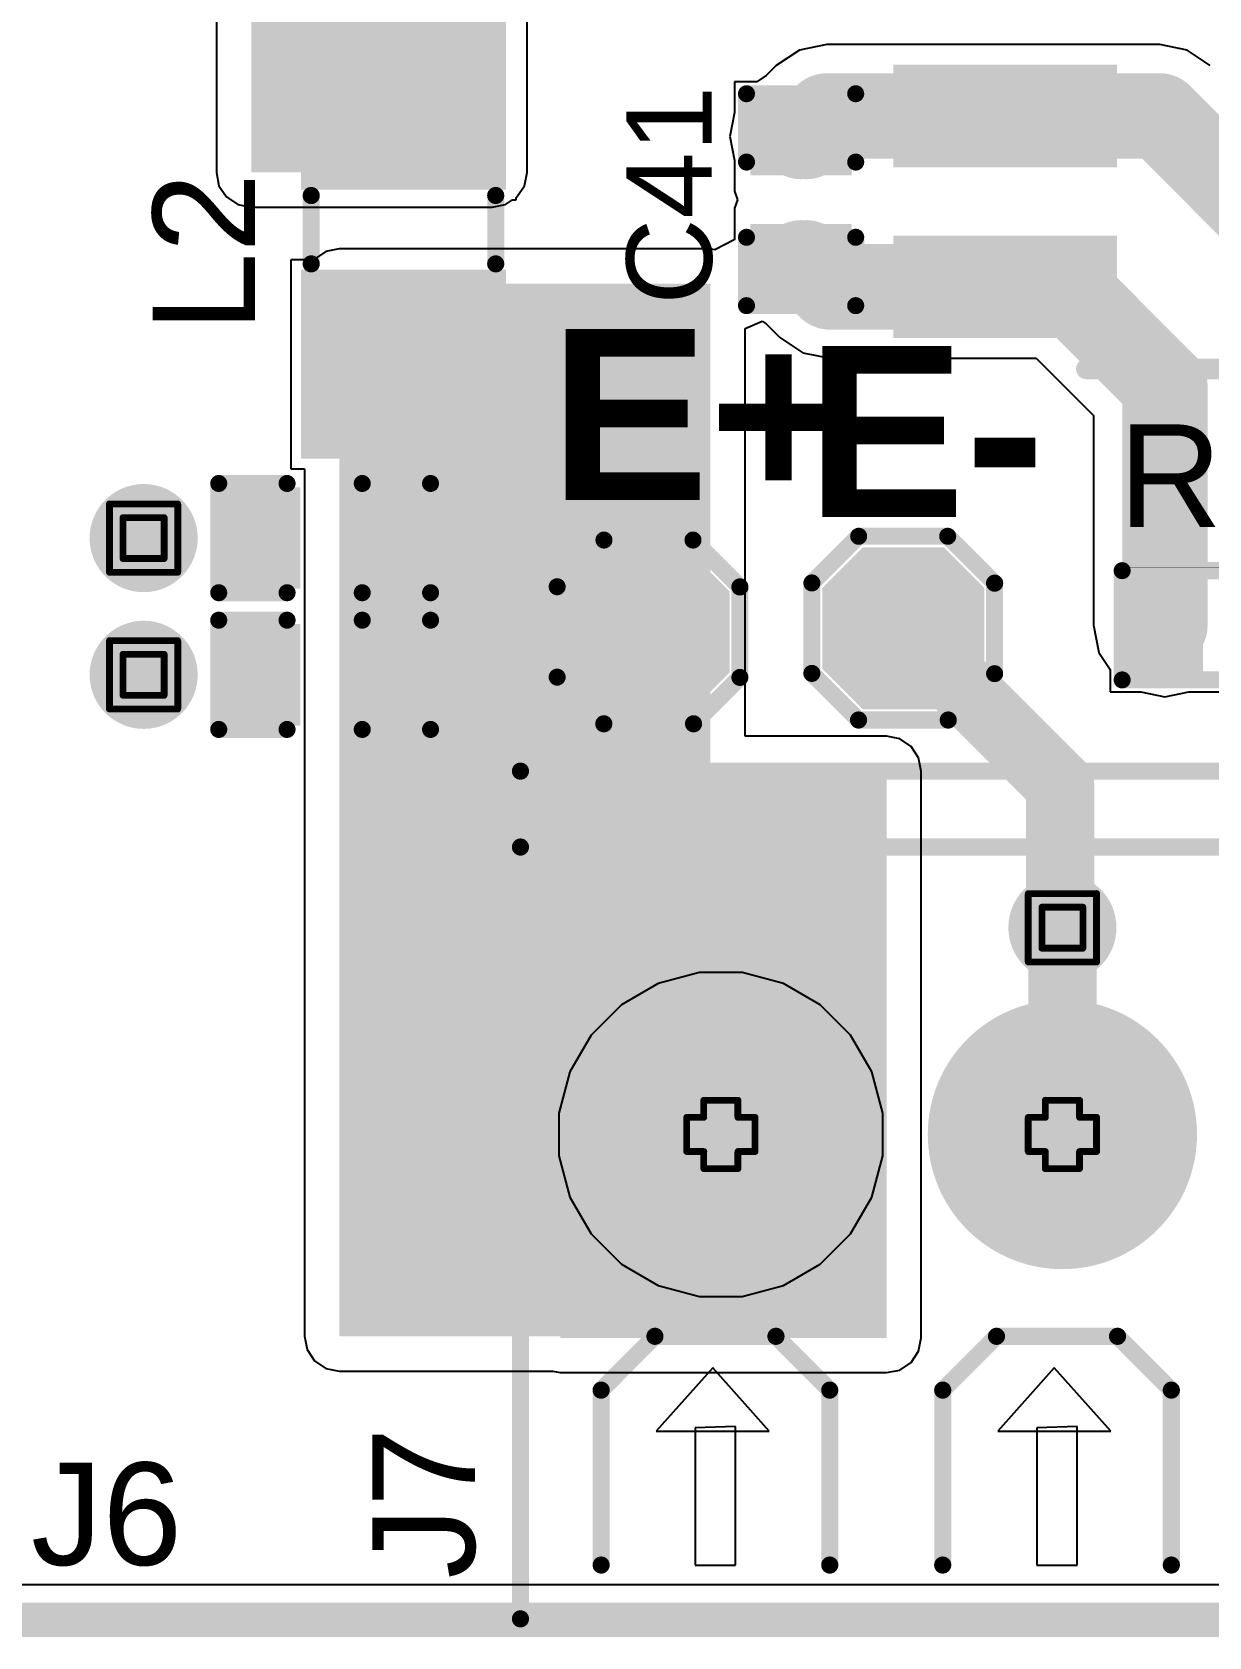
# Model space of a CAD drawing. Header units: inches. Extents: x -6 to 198, y 0 to 119.
# Drawn here: x 21.24 to 29.99, y -0.13 to 11.8 of the extents above; entities that cross this region are included whole.
import ezdxf

# ---------------------------------------------------------------- set-up
doc = ezdxf.new("R2010")
doc.units = ezdxf.units.IN
for name, color, linetype in [('Board Outline', 216, 'Continuous'), ('Bottom Layer', 5, 'Continuous'), ('Bottom Solder', 6, 'Continuous'), ('Drill Drawing', 1, 'Continuous'), ('Multi-Layer', 9, 'Continuous'), ('Pad Holes', 156, 'Continuous'), ('Top Layer', 1, 'Continuous'), ('Top Overlay', 2, 'Continuous'), ('Top Paste', 8, 'Continuous'), ('Top Solder', 216, 'Continuous'), ('Via Holes', 16, 'Continuous')]:
    doc.layers.add(name, color=color, linetype=linetype)
doc.styles.add('Arial', font='', dxfattribs={"height": 0.2})
doc.styles.add('Arial_Bold', font='', dxfattribs={"height": 0.2})
doc.styles.get('Arial').set_extended_font_data('Arial')
doc.styles.get('Arial_Bold').set_extended_font_data('Arial', bold=True)

# ---------------------------------------------------------------- blocks, each defined once
blk = doc.blocks.new('T____________0_5___6')
at = {"layer": 'Top Layer'}
blk.add_hatch(color=1, dxfattribs=at).paths.add_polyline_path([(0.25, 0.5), (-0.25, 0.5), (-0.5, 0.25), (-0.5, -0.25), (-0.25, -0.5), (0.25, -0.5), (0.5, -0.25), (0.5, 0.25)])
at = {"layer": 'Top Paste'}
blk.add_hatch(color=8, dxfattribs=at).paths.add_polyline_path([(0.25, 0.5), (-0.25, 0.5), (-0.5, 0.25), (-0.5, -0.25), (-0.25, -0.5), (0.25, -0.5), (0.5, -0.25), (0.5, 0.25)])
at = {"layer": 'Top Solder'}
blk.add_hatch(color=216, dxfattribs=at).paths.add_polyline_path([(0.301, 0.602), (-0.301, 0.602), (-0.602, 0.301), (-0.602, -0.301), (-0.301, -0.602), (0.301, -0.602), (0.602, -0.301), (0.602, 0.301)])
at = {"layer": 'Top Overlay', "const_width": 0.127}
for points in [[(-0.336, 0.68), (-0.682, 0.333)], [(-0.336, 0.68), (0.336, 0.68)], [(0.336, 0.68), (0.684, 0.332)], [(-0.682, 0.333), (-0.682, -0.334)], [(0.684, 0.332), (0.684, -0.33)], [(-0.682, -0.334), (-0.337, -0.679)], [(0.684, -0.33), (0.335, -0.679)], [(-0.337, -0.679), (0.335, -0.679)]]:
    blk.add_lwpolyline(points, dxfattribs=at)
at = {"layer": 'Top Overlay', "const_width": 0.0635}
for points in [[(-0.367, 0.68, 1), (-0.304, 0.68, 1)], [(-0.367, 0.68, 1), (-0.304, 0.68, 1)], [(0.305, 0.68, 1), (0.368, 0.68, 1)], [(0.305, 0.68, 1), (0.368, 0.68, 1)], [(-0.714, 0.333, 1), (-0.65, 0.333, 1)], [(-0.714, 0.333, 1), (-0.65, 0.333, 1)], [(0.652, 0.332, 1), (0.715, 0.332, 1)], [(0.652, 0.332, 1), (0.715, 0.332, 1)], [(-0.714, -0.334, 1), (-0.65, -0.334, 1)], [(-0.714, -0.334, 1), (-0.65, -0.334, 1)], [(0.652, -0.33, 1), (0.715, -0.33, 1)], [(0.652, -0.33, 1), (0.715, -0.33, 1)], [(-0.369, -0.679, 1), (-0.306, -0.679, 1)], [(-0.369, -0.679, 1), (-0.306, -0.679, 1)], [(0.303, -0.679, 1), (0.367, -0.679, 1)], [(0.303, -0.679, 1), (0.367, -0.679, 1)]]:
    blk.add_lwpolyline(points, format="xyb", close=True, dxfattribs=at)
blk = doc.blocks.new('T____________0_5___7')
at = {"layer": 'Top Layer'}
blk.add_hatch(color=1, dxfattribs=at).paths.add_polyline_path([(0.25, 0.5), (-0.25, 0.5), (-0.5, 0.25), (-0.5, -0.25), (-0.25, -0.5), (0.25, -0.5), (0.5, -0.25), (0.5, 0.25)])
at = {"layer": 'Top Paste'}
blk.add_hatch(color=8, dxfattribs=at).paths.add_polyline_path([(0.25, 0.5), (-0.25, 0.5), (-0.5, 0.25), (-0.5, -0.25), (-0.25, -0.5), (0.25, -0.5), (0.5, -0.25), (0.5, 0.25)])
at = {"layer": 'Top Solder'}
blk.add_hatch(color=216, dxfattribs=at).paths.add_polyline_path([(0.301, 0.602), (-0.301, 0.602), (-0.602, 0.301), (-0.602, -0.301), (-0.301, -0.602), (0.301, -0.602), (0.602, -0.301), (0.602, 0.301)])
at = {"layer": 'Top Overlay', "const_width": 0.127}
for points in [[(-0.336, 0.68), (-0.682, 0.333)], [(-0.336, 0.68), (0.336, 0.68)], [(0.336, 0.68), (0.684, 0.332)], [(-0.682, 0.333), (-0.682, -0.334)], [(0.684, 0.332), (0.684, -0.33)], [(-0.682, -0.334), (-0.337, -0.679)], [(0.684, -0.33), (0.335, -0.679)], [(-0.337, -0.679), (0.335, -0.679)]]:
    blk.add_lwpolyline(points, dxfattribs=at)
at = {"layer": 'Top Overlay', "const_width": 0.0635}
for points in [[(-0.367, 0.68, 1), (-0.304, 0.68, 1)], [(-0.367, 0.68, 1), (-0.304, 0.68, 1)], [(0.305, 0.68, 1), (0.368, 0.68, 1)], [(0.305, 0.68, 1), (0.368, 0.68, 1)], [(-0.714, 0.333, 1), (-0.65, 0.333, 1)], [(-0.714, 0.333, 1), (-0.65, 0.333, 1)], [(0.652, 0.332, 1), (0.715, 0.332, 1)], [(0.652, 0.332, 1), (0.715, 0.332, 1)], [(-0.714, -0.334, 1), (-0.65, -0.334, 1)], [(-0.714, -0.334, 1), (-0.65, -0.334, 1)], [(0.652, -0.33, 1), (0.715, -0.33, 1)], [(0.652, -0.33, 1), (0.715, -0.33, 1)], [(-0.369, -0.679, 1), (-0.306, -0.679, 1)], [(-0.369, -0.679, 1), (-0.306, -0.679, 1)], [(0.303, -0.679, 1), (0.367, -0.679, 1)], [(0.303, -0.679, 1), (0.367, -0.679, 1)]]:
    blk.add_lwpolyline(points, format="xyb", close=True, dxfattribs=at)
blk = doc.blocks.new('C___0402_27')
at = {"layer": 'Top Layer'}
for points in [[(-0.699, -0.318), (-0.699, 0.318), (-0.241, 0.318), (-0.241, -0.318)], [(0.241, -0.318), (0.241, 0.318), (0.699, 0.318), (0.699, -0.318)]]:
    blk.add_hatch(color=1, dxfattribs=at).paths.add_polyline_path(points)
at = {"layer": 'Top Paste'}
for points in [[(-0.699, -0.318), (-0.699, 0.318), (-0.241, 0.318), (-0.241, -0.318)], [(0.241, -0.318), (0.241, 0.318), (0.699, 0.318), (0.699, -0.318)]]:
    blk.add_hatch(color=8, dxfattribs=at).paths.add_polyline_path(points)
at = {"layer": 'Top Solder'}
for points in [[(-0.758, -0.377), (-0.758, 0.377), (-0.181, 0.377), (-0.181, -0.377)], [(0.181, -0.377), (0.181, 0.377), (0.758, 0.377), (0.758, -0.377)]]:
    blk.add_hatch(color=216, dxfattribs=at).paths.add_polyline_path(points)
at = {"layer": 'Top Overlay', "const_width": 0.127}
for points in [[(-0.787, -0.406), (-0.787, 0.406)], [(-0.787, 0.406), (-0.279, 0.406)], [(0.279, 0.406), (0.787, 0.406)], [(0.787, -0.406), (0.787, 0.406)], [(-0.787, -0.406), (-0.279, -0.406)], [(0.279, -0.406), (0.787, -0.406)]]:
    blk.add_lwpolyline(points, dxfattribs=at)
at = {"layer": 'Top Overlay', "const_width": 0.0635}
for points in [[(-0.819, 0.406, 1), (-0.756, 0.406, 1)], [(-0.819, 0.406, 1), (-0.756, 0.406, 1)], [(-0.311, 0.406, 1), (-0.248, 0.406, 1)], [(0.248, 0.406, 1), (0.311, 0.406, 1)], [(0.756, 0.406, 1), (0.819, 0.406, 1)], [(0.756, 0.406, 1), (0.819, 0.406, 1)], [(-0.819, -0.406, 1), (-0.756, -0.406, 1)], [(-0.819, -0.406, 1), (-0.756, -0.406, 1)], [(-0.311, -0.406, 1), (-0.248, -0.406, 1)], [(0.248, -0.406, 1), (0.311, -0.406, 1)], [(0.756, -0.406, 1), (0.819, -0.406, 1)], [(0.756, -0.406, 1), (0.819, -0.406, 1)]]:
    blk.add_lwpolyline(points, format="xyb", close=True, dxfattribs=at)
blk = doc.blocks.new('SOP_16_29')
at = {"layer": 'Top Layer'}
for points in [[(-3.456, 4.724), (-1.994, 4.724), (-1.994, 4.166), (-3.456, 4.166)], [(1.994, 4.724), (3.456, 4.724), (3.456, 4.166), (1.994, 4.166)], [(-3.456, 3.454), (-1.994, 3.454), (-1.994, 2.896), (-3.456, 2.896)], [(1.994, 3.454), (3.456, 3.454), (3.456, 2.896), (1.994, 2.896)], [(-3.456, 2.184), (-1.994, 2.184), (-1.994, 1.626), (-3.456, 1.626)], [(1.994, 2.184), (3.456, 2.184), (3.456, 1.626), (1.994, 1.626)], [(-3.456, 0.914), (-1.994, 0.914), (-1.994, 0.356), (-3.456, 0.356)], [(1.994, 0.914), (3.456, 0.914), (3.456, 0.356), (1.994, 0.356)], [(-3.456, -0.356), (-1.994, -0.356), (-1.994, -0.914), (-3.456, -0.914)], [(1.994, -0.356), (3.456, -0.356), (3.456, -0.914), (1.994, -0.914)], [(-3.456, -1.626), (-1.994, -1.626), (-1.994, -2.184), (-3.456, -2.184)], [(1.994, -1.626), (3.456, -1.626), (3.456, -2.184), (1.994, -2.184)], [(-3.456, -2.896), (-1.994, -2.896), (-1.994, -3.454), (-3.456, -3.454)], [(1.994, -2.896), (3.456, -2.896), (3.456, -3.454), (1.994, -3.454)], [(-3.456, -4.166), (-1.994, -4.166), (-1.994, -4.724), (-3.456, -4.724)], [(1.994, -4.166), (3.456, -4.166), (3.456, -4.724), (1.994, -4.724)]]:
    blk.add_hatch(color=1, dxfattribs=at).paths.add_polyline_path(points)
at = {"layer": 'Top Paste'}
for points in [[(-3.456, 4.724), (-1.994, 4.724), (-1.994, 4.166), (-3.456, 4.166)], [(1.994, 4.724), (3.456, 4.724), (3.456, 4.166), (1.994, 4.166)], [(-3.456, 3.454), (-1.994, 3.454), (-1.994, 2.896), (-3.456, 2.896)], [(1.994, 3.454), (3.456, 3.454), (3.456, 2.896), (1.994, 2.896)], [(-3.456, 2.184), (-1.994, 2.184), (-1.994, 1.626), (-3.456, 1.626)], [(1.994, 2.184), (3.456, 2.184), (3.456, 1.626), (1.994, 1.626)], [(-3.456, 0.914), (-1.994, 0.914), (-1.994, 0.356), (-3.456, 0.356)], [(1.994, 0.914), (3.456, 0.914), (3.456, 0.356), (1.994, 0.356)], [(-3.456, -0.356), (-1.994, -0.356), (-1.994, -0.914), (-3.456, -0.914)], [(1.994, -0.356), (3.456, -0.356), (3.456, -0.914), (1.994, -0.914)], [(-3.456, -1.626), (-1.994, -1.626), (-1.994, -2.184), (-3.456, -2.184)], [(1.994, -1.626), (3.456, -1.626), (3.456, -2.184), (1.994, -2.184)], [(-3.456, -2.896), (-1.994, -2.896), (-1.994, -3.454), (-3.456, -3.454)], [(1.994, -2.896), (3.456, -2.896), (3.456, -3.454), (1.994, -3.454)], [(-3.456, -4.166), (-1.994, -4.166), (-1.994, -4.724), (-3.456, -4.724)], [(1.994, -4.166), (3.456, -4.166), (3.456, -4.724), (1.994, -4.724)]]:
    blk.add_hatch(color=8, dxfattribs=at).paths.add_polyline_path(points)
at = {"layer": 'Top Solder'}
for points in [[(-3.557, 4.826), (-1.892, 4.826), (-1.892, 4.064), (-3.557, 4.064)], [(1.892, 4.826), (3.557, 4.826), (3.557, 4.064), (1.892, 4.064)], [(-3.557, 3.556), (-1.892, 3.556), (-1.892, 2.794), (-3.557, 2.794)], [(1.892, 3.556), (3.557, 3.556), (3.557, 2.794), (1.892, 2.794)], [(-3.557, 2.286), (-1.892, 2.286), (-1.892, 1.524), (-3.557, 1.524)], [(1.892, 2.286), (3.557, 2.286), (3.557, 1.524), (1.892, 1.524)], [(-3.557, 1.016), (-1.892, 1.016), (-1.892, 0.254), (-3.557, 0.254)], [(1.892, 1.016), (3.557, 1.016), (3.557, 0.254), (1.892, 0.254)], [(-3.557, -0.254), (-1.892, -0.254), (-1.892, -1.016), (-3.557, -1.016)], [(1.892, -0.254), (3.557, -0.254), (3.557, -1.016), (1.892, -1.016)], [(-3.557, -1.524), (-1.892, -1.524), (-1.892, -2.286), (-3.557, -2.286)], [(1.892, -1.524), (3.557, -1.524), (3.557, -2.286), (1.892, -2.286)], [(-3.557, -2.794), (-1.892, -2.794), (-1.892, -3.556), (-3.557, -3.556)], [(1.892, -2.794), (3.557, -2.794), (3.557, -3.556), (1.892, -3.556)], [(-3.557, -4.064), (-1.892, -4.064), (-1.892, -4.826), (-3.557, -4.826)], [(1.892, -4.064), (3.557, -4.064), (3.557, -4.826), (1.892, -4.826)]]:
    blk.add_hatch(color=216, dxfattribs=at).paths.add_polyline_path(points)
at = {"layer": 'Top Overlay'}
for points, const_width in [([(-2.121, 5.055), (2.121, 5.055)], 0.152), ([(-3.785, 4.318), (-3.785, 4.572)], 0.127), ([(-3.785, 4.572), (-3.658, 4.445)], 0.127), ([(-3.785, 4.318), (-3.658, 4.445)], 0.127), ([(-2.121, -5.055), (2.121, -5.055)], 0.152)]:
    blk.add_lwpolyline(points, dxfattribs=dict(at, const_width=const_width))
for points, const_width in [([(-2.159, 5.055, 1), (-2.083, 5.055, 1)], 0.0762), ([(2.083, 5.055, 1), (2.159, 5.055, 1)], 0.0762), ([(-3.816, 4.572, 1), (-3.753, 4.572, 1)], 0.0635), ([(-3.816, 4.572, 1), (-3.753, 4.572, 1)], 0.0635), ([(-3.689, 4.445, 1), (-3.626, 4.445, 1)], 0.0635), ([(-3.689, 4.445, 1), (-3.626, 4.445, 1)], 0.0635), ([(-3.816, 4.318, 1), (-3.753, 4.318, 1)], 0.0635), ([(-3.816, 4.318, 1), (-3.753, 4.318, 1)], 0.0635), ([(-2.159, -5.055, 1), (-2.083, -5.055, 1)], 0.0762), ([(2.083, -5.055, 1), (2.159, -5.055, 1)], 0.0762)]:
    blk.add_lwpolyline(points, format="xyb", close=True, dxfattribs=dict(at, const_width=const_width))
blk = doc.blocks.new('R___0402_44')
at = {"layer": 'Top Layer'}
for points in [[(-0.699, -0.318), (-0.699, 0.318), (-0.241, 0.318), (-0.241, -0.318)], [(0.241, -0.318), (0.241, 0.318), (0.699, 0.318), (0.699, -0.318)]]:
    blk.add_hatch(color=1, dxfattribs=at).paths.add_polyline_path(points)
at = {"layer": 'Top Paste'}
for points in [[(-0.699, -0.318), (-0.699, 0.318), (-0.241, 0.318), (-0.241, -0.318)], [(0.241, -0.318), (0.241, 0.318), (0.699, 0.318), (0.699, -0.318)]]:
    blk.add_hatch(color=8, dxfattribs=at).paths.add_polyline_path(points)
at = {"layer": 'Top Solder'}
for points in [[(-0.754, -0.373), (-0.754, 0.373), (-0.186, 0.373), (-0.186, -0.373)], [(0.186, -0.373), (0.186, 0.373), (0.754, 0.373), (0.754, -0.373)]]:
    blk.add_hatch(color=216, dxfattribs=at).paths.add_polyline_path(points)
at = {"layer": 'Top Overlay'}
for points, const_width in [([(0.787, 0.406), (-0.787, 0.406)], 0.127), ([(-0.787, 0.406), (-0.787, -0.406)], 0.127), ([(0.787, 0.406), (0.787, -0.406)], 0.127), ([(0.787, -0.406), (-0.787, -0.406)], 0.127), ([(0.813, -0.432), (-0.813, -0.432)], 0.00323)]:
    blk.add_lwpolyline(points, dxfattribs=dict(at, const_width=const_width))
for points, const_width in [([(-0.819, 0.406, 1), (-0.756, 0.406, 1)], 0.0635), ([(-0.819, 0.406, 1), (-0.756, 0.406, 1)], 0.0635), ([(0.756, 0.406, 1), (0.819, 0.406, 1)], 0.0635), ([(0.756, 0.406, 1), (0.819, 0.406, 1)], 0.0635), ([(-0.819, -0.406, 1), (-0.756, -0.406, 1)], 0.0635), ([(-0.819, -0.406, 1), (-0.756, -0.406, 1)], 0.0635), ([(0.756, -0.406, 1), (0.819, -0.406, 1)], 0.0635), ([(0.756, -0.406, 1), (0.819, -0.406, 1)], 0.0635), ([(-0.814, -0.432, 1), (-0.812, -0.432, 1)], 0.00161), ([(0.812, -0.432, 1), (0.814, -0.432, 1)], 0.00161)]:
    blk.add_lwpolyline(points, format="xyb", close=True, dxfattribs=dict(at, const_width=const_width))
blk = doc.blocks.new('I___0805_79')
at = {"layer": 'Top Layer'}
for points in [[(-1.6, 0.66), (-0.4, 0.66), (-0.4, -0.66), (-1.6, -0.66)], [(0.4, 0.66), (1.6, 0.66), (1.6, -0.66), (0.4, -0.66)]]:
    blk.add_hatch(color=1, dxfattribs=at).paths.add_polyline_path(points)
at = {"layer": 'Top Paste'}
for points in [[(-1.6, 0.66), (-0.4, 0.66), (-0.4, -0.66), (-1.6, -0.66)], [(0.4, 0.66), (1.6, 0.66), (1.6, -0.66), (0.4, -0.66)]]:
    blk.add_hatch(color=8, dxfattribs=at).paths.add_polyline_path(points)
at = {"layer": 'Top Solder'}
for points in [[(-1.702, 0.762), (-0.298, 0.762), (-0.298, -0.762), (-1.702, -0.762)], [(0.298, 0.762), (1.702, 0.762), (1.702, -0.762), (0.298, -0.762)]]:
    blk.add_hatch(color=216, dxfattribs=at).paths.add_polyline_path(points)
at = {"layer": 'Top Overlay', "const_width": 0.127}
for points in [[(-0.254, 0.686), (0.254, 0.686)], [(-0.254, -0.686), (0.254, -0.686)]]:
    blk.add_lwpolyline(points, dxfattribs=at)
at = {"layer": 'Top Overlay', "const_width": 0.0635}
for points in [[(-0.286, 0.686, 1), (-0.222, 0.686, 1)], [(0.222, 0.686, 1), (0.286, 0.686, 1)], [(-0.286, -0.686, 1), (-0.222, -0.686, 1)], [(0.222, -0.686, 1), (0.286, -0.686, 1)]]:
    blk.add_lwpolyline(points, format="xyb", close=True, dxfattribs=at)
blk = doc.blocks.new('MX128_2_54_04P_GN01_C__Y_A_81')
at = {"layer": 'Bottom Layer'}
h = blk.add_hatch(color=5, dxfattribs=at)
edge = h.paths.add_edge_path()
edge.add_arc((-3.81, 0), 0.95, 0, 360)
h = blk.add_hatch(color=5, dxfattribs=at)
edge = h.paths.add_edge_path()
edge.add_arc((-1.27, 0), 0.95, 0, 360)
h = blk.add_hatch(color=5, dxfattribs=at)
edge = h.paths.add_edge_path()
edge.add_arc((1.27, 0), 0.95, 0, 360)
h = blk.add_hatch(color=5, dxfattribs=at)
edge = h.paths.add_edge_path()
edge.add_arc((3.81, 0), 0.95, 0, 360)
at = {"layer": 'Bottom Solder'}
h = blk.add_hatch(color=6, dxfattribs=at)
edge = h.paths.add_edge_path()
edge.add_arc((-3.81, 0), 1.001, 0, 360)
h = blk.add_hatch(color=6, dxfattribs=at)
edge = h.paths.add_edge_path()
edge.add_arc((-1.27, 0), 1.001, 0, 360)
h = blk.add_hatch(color=6, dxfattribs=at)
edge = h.paths.add_edge_path()
edge.add_arc((1.27, 0), 1.001, 0, 360)
h = blk.add_hatch(color=6, dxfattribs=at)
edge = h.paths.add_edge_path()
edge.add_arc((3.81, 0), 1.001, 0, 360)
at = {"layer": 'Multi-Layer'}
h = blk.add_hatch(color=9, dxfattribs=at)
edge = h.paths.add_edge_path()
edge.add_arc((-3.81, 0), 0.95, 0, 360)
h = blk.add_hatch(color=9, dxfattribs=at)
edge = h.paths.add_edge_path()
edge.add_arc((-1.27, 0), 0.95, 0, 360)
h = blk.add_hatch(color=9, dxfattribs=at)
edge = h.paths.add_edge_path()
edge.add_arc((1.27, 0), 0.95, 0, 360)
h = blk.add_hatch(color=9, dxfattribs=at)
edge = h.paths.add_edge_path()
edge.add_arc((3.81, 0), 0.95, 0, 360)
at = {"layer": 'Pad Holes'}
h = blk.add_hatch(color=7, dxfattribs=at)
edge = h.paths.add_edge_path()
edge.add_arc((-3.81, 0), 0.65, 0, 360)
h = blk.add_hatch(color=7, dxfattribs=at)
edge = h.paths.add_edge_path()
edge.add_arc((-1.27, 0), 0.65, 0, 360)
h = blk.add_hatch(color=7, dxfattribs=at)
edge = h.paths.add_edge_path()
edge.add_arc((1.27, 0), 0.65, 0, 360)
h = blk.add_hatch(color=7, dxfattribs=at)
edge = h.paths.add_edge_path()
edge.add_arc((3.81, 0), 0.65, 0, 360)
at = {"layer": 'Top Layer'}
h = blk.add_hatch(color=1, dxfattribs=at)
edge = h.paths.add_edge_path()
edge.add_arc((-3.81, 0), 0.95, 0, 360)
h = blk.add_hatch(color=1, dxfattribs=at)
edge = h.paths.add_edge_path()
edge.add_arc((-1.27, 0), 0.95, 0, 360)
h = blk.add_hatch(color=1, dxfattribs=at)
edge = h.paths.add_edge_path()
edge.add_arc((1.27, 0), 0.95, 0, 360)
h = blk.add_hatch(color=1, dxfattribs=at)
edge = h.paths.add_edge_path()
edge.add_arc((3.81, 0), 0.95, 0, 360)
at = {"layer": 'Top Solder'}
h = blk.add_hatch(color=216, dxfattribs=at)
edge = h.paths.add_edge_path()
edge.add_arc((-3.81, 0), 1.001, 0, 360)
h = blk.add_hatch(color=216, dxfattribs=at)
edge = h.paths.add_edge_path()
edge.add_arc((-1.27, 0), 1.001, 0, 360)
h = blk.add_hatch(color=216, dxfattribs=at)
edge = h.paths.add_edge_path()
edge.add_arc((1.27, 0), 1.001, 0, 360)
h = blk.add_hatch(color=216, dxfattribs=at)
edge = h.paths.add_edge_path()
edge.add_arc((3.81, 0), 1.001, 0, 360)
at = {"layer": 'Top Overlay'}
for p, q in [((-3.87, -1.735), (-4.29, -2.205)), ((-3.45, -2.205), (-3.87, -1.735)), ((-1.33, -1.735), (-1.75, -2.205)), ((-0.91, -2.205), (-1.33, -1.735)), ((1.21, -1.735), (0.79, -2.205)), ((1.63, -2.205), (1.21, -1.735)), ((3.75, -1.735), (3.33, -2.205)), ((4.17, -2.205), (3.75, -1.735)), ((-4.29, -2.205), (-3.45, -2.205)), ((-3.7, -2.17), (-4, -2.18)), ((-4, -2.18), (-4, -3.2)), ((-3.7, -3.2), (-3.7, -2.17)), ((-1.75, -2.205), (-0.91, -2.205)), ((-1.16, -2.17), (-1.46, -2.18)), ((-1.46, -2.18), (-1.46, -3.2)), ((-1.16, -3.2), (-1.16, -2.17)), ((0.79, -2.205), (1.63, -2.205)), ((1.38, -2.17), (1.08, -2.18)), ((1.08, -2.18), (1.08, -3.2)), ((1.38, -3.2), (1.38, -2.17)), ((3.33, -2.205), (4.17, -2.205)), ((3.92, -2.17), (3.62, -2.18)), ((3.62, -2.18), (3.62, -3.2)), ((3.92, -3.2), (3.92, -2.17)), ((-4, -3.2), (-3.7, -3.2)), ((-1.46, -3.2), (-1.16, -3.2)), ((1.08, -3.2), (1.38, -3.2)), ((3.62, -3.2), (3.92, -3.2))]:
    blk.add_line(p, q, dxfattribs=at)
at = {"layer": 'Top Overlay', "const_width": 0.127}
for points in [[(-5.3, -3.6), (-5.3, 2.7)], [(-5.3, 2.7), (5.3, 2.7)], [(5.3, -3.6), (5.3, 2.7)], [(-5.3, 2.136), (5.3, 2.136)], [(-4.7, -1.9), (-4.3, -1.5)], [(-4.3, -1.5), (-3.4, -1.5)], [(-3.4, -1.5), (-3, -1.9)], [(-2.16, -1.9), (-1.76, -1.5)], [(-1.76, -1.5), (-0.86, -1.5)], [(-0.86, -1.5), (-0.46, -1.9)], [(0.38, -1.9), (0.78, -1.5)], [(0.78, -1.5), (1.68, -1.5)], [(1.68, -1.5), (2.08, -1.9)], [(2.92, -1.9), (3.32, -1.5)], [(3.32, -1.5), (4.22, -1.5)], [(4.22, -1.5), (4.62, -1.9)], [(-4.7, -3.2), (-4.7, -1.9)], [(-3, -3.2), (-3, -1.9)], [(-2.16, -3.2), (-2.16, -1.9)], [(-0.46, -3.2), (-0.46, -1.9)], [(0.38, -3.2), (0.38, -1.9)], [(2.08, -3.2), (2.08, -1.9)], [(2.92, -3.2), (2.92, -1.9)], [(4.62, -3.2), (4.62, -1.9)], [(-5.3, -3.6), (5.3, -3.6)]]:
    blk.add_lwpolyline(points, dxfattribs=at)
at = {"layer": 'Top Overlay', "const_width": 0.0635}
for points in [[(-5.332, 2.7, 1), (-5.268, 2.7, 1)], [(-5.332, 2.7, 1), (-5.268, 2.7, 1)], [(5.268, 2.7, 1), (5.332, 2.7, 1)], [(5.268, 2.7, 1), (5.332, 2.7, 1)], [(-5.332, 2.136, 1), (-5.268, 2.136, 1)], [(5.268, 2.136, 1), (5.332, 2.136, 1)], [(-4.332, -1.5, 1), (-4.268, -1.5, 1)], [(-4.332, -1.5, 1), (-4.268, -1.5, 1)], [(-3.432, -1.5, 1), (-3.368, -1.5, 1)], [(-3.432, -1.5, 1), (-3.368, -1.5, 1)], [(-1.792, -1.5, 1), (-1.728, -1.5, 1)], [(-1.792, -1.5, 1), (-1.728, -1.5, 1)], [(-0.892, -1.5, 1), (-0.828, -1.5, 1)], [(-0.892, -1.5, 1), (-0.828, -1.5, 1)], [(0.748, -1.5, 1), (0.812, -1.5, 1)], [(0.748, -1.5, 1), (0.812, -1.5, 1)], [(1.648, -1.5, 1), (1.712, -1.5, 1)], [(1.648, -1.5, 1), (1.712, -1.5, 1)], [(3.288, -1.5, 1), (3.352, -1.5, 1)], [(3.288, -1.5, 1), (3.352, -1.5, 1)], [(4.188, -1.5, 1), (4.252, -1.5, 1)], [(4.188, -1.5, 1), (4.252, -1.5, 1)], [(-4.732, -1.9, 1), (-4.668, -1.9, 1)], [(-4.732, -1.9, 1), (-4.668, -1.9, 1)], [(-3.032, -1.9, 1), (-2.968, -1.9, 1)], [(-3.032, -1.9, 1), (-2.968, -1.9, 1)], [(-2.192, -1.9, 1), (-2.128, -1.9, 1)], [(-2.192, -1.9, 1), (-2.128, -1.9, 1)], [(-0.492, -1.9, 1), (-0.428, -1.9, 1)], [(-0.492, -1.9, 1), (-0.428, -1.9, 1)], [(0.348, -1.9, 1), (0.412, -1.9, 1)], [(0.348, -1.9, 1), (0.412, -1.9, 1)], [(2.048, -1.9, 1), (2.112, -1.9, 1)], [(2.048, -1.9, 1), (2.112, -1.9, 1)], [(2.888, -1.9, 1), (2.952, -1.9, 1)], [(2.888, -1.9, 1), (2.952, -1.9, 1)], [(4.588, -1.9, 1), (4.652, -1.9, 1)], [(4.588, -1.9, 1), (4.652, -1.9, 1)], [(-4.732, -3.2, 1), (-4.668, -3.2, 1)], [(-3.032, -3.2, 1), (-2.968, -3.2, 1)], [(-2.192, -3.2, 1), (-2.128, -3.2, 1)], [(-0.492, -3.2, 1), (-0.428, -3.2, 1)], [(0.348, -3.2, 1), (0.412, -3.2, 1)], [(2.048, -3.2, 1), (2.112, -3.2, 1)], [(2.888, -3.2, 1), (2.952, -3.2, 1)], [(4.588, -3.2, 1), (4.652, -3.2, 1)], [(-5.332, -3.6, 1), (-5.268, -3.6, 1)], [(-5.332, -3.6, 1), (-5.268, -3.6, 1)], [(5.268, -3.6, 1), (5.332, -3.6, 1)], [(5.268, -3.6, 1), (5.332, -3.6, 1)]]:
    blk.add_lwpolyline(points, format="xyb", close=True, dxfattribs=at)
blk = doc.blocks.new('C___0402_90')
at = {"layer": 'Top Layer'}
for points in [[(-0.699, -0.318), (-0.699, 0.318), (-0.241, 0.318), (-0.241, -0.318)], [(0.241, -0.318), (0.241, 0.318), (0.699, 0.318), (0.699, -0.318)]]:
    blk.add_hatch(color=1, dxfattribs=at).paths.add_polyline_path(points)
at = {"layer": 'Top Paste'}
for points in [[(-0.699, -0.318), (-0.699, 0.318), (-0.241, 0.318), (-0.241, -0.318)], [(0.241, -0.318), (0.241, 0.318), (0.699, 0.318), (0.699, -0.318)]]:
    blk.add_hatch(color=8, dxfattribs=at).paths.add_polyline_path(points)
at = {"layer": 'Top Solder'}
for points in [[(-0.758, -0.377), (-0.758, 0.377), (-0.181, 0.377), (-0.181, -0.377)], [(0.181, -0.377), (0.181, 0.377), (0.758, 0.377), (0.758, -0.377)]]:
    blk.add_hatch(color=216, dxfattribs=at).paths.add_polyline_path(points)
at = {"layer": 'Top Overlay', "const_width": 0.127}
for points in [[(-0.787, 0.406), (-0.279, 0.406)], [(-0.787, 0.406), (-0.787, -0.406)], [(0.279, 0.406), (0.787, 0.406)], [(0.787, 0.406), (0.787, -0.406)], [(-0.787, -0.406), (-0.279, -0.406)], [(0.279, -0.406), (0.787, -0.406)]]:
    blk.add_lwpolyline(points, dxfattribs=at)
at = {"layer": 'Top Overlay', "const_width": 0.0635}
for points in [[(-0.819, 0.406, 1), (-0.756, 0.406, 1)], [(-0.819, 0.406, 1), (-0.756, 0.406, 1)], [(-0.311, 0.406, 1), (-0.248, 0.406, 1)], [(0.248, 0.406, 1), (0.311, 0.406, 1)], [(0.756, 0.406, 1), (0.819, 0.406, 1)], [(0.756, 0.406, 1), (0.819, 0.406, 1)], [(-0.819, -0.406, 1), (-0.756, -0.406, 1)], [(-0.819, -0.406, 1), (-0.756, -0.406, 1)], [(-0.311, -0.406, 1), (-0.248, -0.406, 1)], [(0.248, -0.406, 1), (0.311, -0.406, 1)], [(0.756, -0.406, 1), (0.819, -0.406, 1)], [(0.756, -0.406, 1), (0.819, -0.406, 1)]]:
    blk.add_lwpolyline(points, format="xyb", close=True, dxfattribs=at)
blk = doc.blocks.new('C___0402_105')
at = {"layer": 'Top Layer'}
for points in [[(-0.699, -0.318), (-0.699, 0.318), (-0.241, 0.318), (-0.241, -0.318)], [(0.241, -0.318), (0.241, 0.318), (0.699, 0.318), (0.699, -0.318)]]:
    blk.add_hatch(color=1, dxfattribs=at).paths.add_polyline_path(points)
at = {"layer": 'Top Paste'}
for points in [[(-0.699, -0.318), (-0.699, 0.318), (-0.241, 0.318), (-0.241, -0.318)], [(0.241, -0.318), (0.241, 0.318), (0.699, 0.318), (0.699, -0.318)]]:
    blk.add_hatch(color=8, dxfattribs=at).paths.add_polyline_path(points)
at = {"layer": 'Top Solder'}
for points in [[(-0.758, -0.377), (-0.758, 0.377), (-0.181, 0.377), (-0.181, -0.377)], [(0.181, -0.377), (0.181, 0.377), (0.758, 0.377), (0.758, -0.377)]]:
    blk.add_hatch(color=216, dxfattribs=at).paths.add_polyline_path(points)
at = {"layer": 'Top Overlay', "const_width": 0.127}
for points in [[(-0.787, 0.406), (-0.787, -0.406)], [(-0.279, 0.406), (-0.787, 0.406)], [(0.787, 0.406), (0.279, 0.406)], [(0.787, 0.406), (0.787, -0.406)], [(-0.279, -0.406), (-0.787, -0.406)], [(0.787, -0.406), (0.279, -0.406)]]:
    blk.add_lwpolyline(points, dxfattribs=at)
at = {"layer": 'Top Overlay', "const_width": 0.0635}
for points in [[(-0.819, 0.406, 1), (-0.756, 0.406, 1)], [(-0.819, 0.406, 1), (-0.756, 0.406, 1)], [(-0.311, 0.406, 1), (-0.248, 0.406, 1)], [(0.248, 0.406, 1), (0.311, 0.406, 1)], [(0.756, 0.406, 1), (0.819, 0.406, 1)], [(0.756, 0.406, 1), (0.819, 0.406, 1)], [(-0.819, -0.406, 1), (-0.756, -0.406, 1)], [(-0.819, -0.406, 1), (-0.756, -0.406, 1)], [(-0.311, -0.406, 1), (-0.248, -0.406, 1)], [(0.248, -0.406, 1), (0.311, -0.406, 1)], [(0.756, -0.406, 1), (0.819, -0.406, 1)], [(0.756, -0.406, 1), (0.819, -0.406, 1)]]:
    blk.add_lwpolyline(points, format="xyb", close=True, dxfattribs=at)

msp = doc.modelspace()

# ---------------------------------------------------------------- hatches: boundary and pattern name
at = {"layer": 'Bottom Layer'}
h = msp.add_hatch(color=5, dxfattribs=at)
edge = h.paths.add_edge_path()
edge.add_arc((22.073, 8.039), 0.3, 0, 360)
h = msp.add_hatch(color=5, dxfattribs=at)
edge = h.paths.add_edge_path()
edge.add_arc((22.073, 7.023), 0.3, 0, 360)
h = msp.add_hatch(color=5, dxfattribs=at)
edge = h.paths.add_edge_path()
edge.add_arc((28.905, 5.144), 0.3, 0, 360)
at = {"layer": 'Bottom Solder'}
h = msp.add_hatch(color=6, dxfattribs=at)
edge = h.paths.add_edge_path()
edge.add_arc((22.073, 8.039), 0.402, 0, 360)
h = msp.add_hatch(color=6, dxfattribs=at)
edge = h.paths.add_edge_path()
edge.add_arc((22.073, 7.023), 0.402, 0, 360)
h = msp.add_hatch(color=6, dxfattribs=at)
edge = h.paths.add_edge_path()
edge.add_arc((28.905, 5.144), 0.402, 0, 360)
at = {"layer": 'Top Layer'}
for points in [[(22.873, 10.757), (23.862, 10.757), (23.862, 16.764), (22.873, 16.764)], [(22.873, 10.757), (24.665, 10.757), (24.665, 11.912), (22.873, 11.912)], [(23.527, 2.107), (26.286, 2.107), (26.286, 9.929), (23.527, 9.929)], [(25.171, 2.095), (27.597, 2.095), (27.597, 6.307), (25.171, 6.307)]]:
    msp.add_hatch(color=1, dxfattribs=at).paths.add_polyline_path(points)
h = msp.add_hatch(color=1, dxfattribs=at)
edge = h.paths.add_edge_path()
edge.add_arc((22.073, 8.039), 0.3, 0, 360)
h = msp.add_hatch(color=1, dxfattribs=at)
edge = h.paths.add_edge_path()
edge.add_arc((22.073, 7.023), 0.3, 0, 360)
h = msp.add_hatch(color=1, dxfattribs=at)
edge = h.paths.add_edge_path()
edge.add_arc((28.905, 5.144), 0.3, 0, 360)
at = {"layer": 'Top Solder'}
h = msp.add_hatch(color=216, dxfattribs=at)
edge = h.paths.add_edge_path()
edge.add_arc((22.073, 8.039), 0.402, 0, 360)
h = msp.add_hatch(color=216, dxfattribs=at)
edge = h.paths.add_edge_path()
edge.add_arc((22.073, 7.023), 0.402, 0, 360)
h = msp.add_hatch(color=216, dxfattribs=at)
edge = h.paths.add_edge_path()
edge.add_arc((28.905, 5.144), 0.402, 0, 360)
at = {"layer": 'Via Holes'}
h = msp.add_hatch(color=7, dxfattribs=at)
edge = h.paths.add_edge_path()
edge.add_arc((22.073, 8.039), 0.15, 0, 360)
h = msp.add_hatch(color=7, dxfattribs=at)
edge = h.paths.add_edge_path()
edge.add_arc((22.073, 7.023), 0.15, 0, 360)
h = msp.add_hatch(color=7, dxfattribs=at)
edge = h.paths.add_edge_path()
edge.add_arc((28.905, 5.144), 0.15, 0, 360)

# ---------------------------------------------------------------- linework, layer by layer
at = {"layer": 'Board Outline', "const_width": 0.254}
msp.add_lwpolyline([(0, 0), (70, 0)], dxfattribs=at)
at = {"layer": 'Bottom Layer'}
for p, q in [((26.207, 4.811), (25.9, 4.729)), ((26.524, 4.811), (26.207, 4.811)), ((26.83, 4.729), (26.524, 4.811)), ((25.9, 4.729), (25.626, 4.57)), ((27.104, 4.57), (26.83, 4.729)), ((25.626, 4.57), (25.402, 4.346)), ((27.329, 4.346), (27.104, 4.57)), ((25.402, 4.346), (25.243, 4.072)), ((27.487, 4.072), (27.329, 4.346)), ((25.243, 4.072), (25.161, 3.765)), ((27.569, 3.765), (27.487, 4.072)), ((25.161, 3.765), (25.161, 3.448)), ((27.569, 3.448), (27.569, 3.765)), ((25.161, 3.448), (25.243, 3.142)), ((27.487, 3.142), (27.569, 3.448)), ((25.243, 3.142), (25.402, 2.868)), ((27.329, 2.868), (27.487, 3.142)), ((25.402, 2.868), (25.626, 2.643)), ((27.104, 2.643), (27.329, 2.868)), ((25.626, 2.643), (25.9, 2.485)), ((26.83, 2.485), (27.104, 2.643)), ((25.9, 2.485), (26.207, 2.403)), ((26.207, 2.403), (26.524, 2.403)), ((26.524, 2.403), (26.83, 2.485)), ((65.729, 0.259), (4.271, 0.259))]:
    msp.add_line(p, q, dxfattribs=at)
at = {"layer": 'Drill Drawing', "const_width": 0.0508}
for points in [[(21.819, 8.293), (22.327, 8.293)], [(21.819, 7.785), (21.819, 8.293)], [(22.327, 7.785), (22.327, 8.293)], [(21.92, 8.191), (22.225, 8.191)], [(21.92, 7.887), (21.92, 8.191)], [(22.225, 7.887), (22.225, 8.191)], [(21.92, 7.887), (22.225, 7.887)], [(21.819, 7.785), (22.327, 7.785)], [(21.819, 7.277), (22.327, 7.277)], [(21.819, 6.769), (21.819, 7.277)], [(22.327, 6.769), (22.327, 7.277)], [(21.92, 7.175), (22.225, 7.175)], [(21.92, 6.871), (21.92, 7.175)], [(22.225, 6.871), (22.225, 7.175)], [(21.92, 6.871), (22.225, 6.871)], [(21.819, 6.769), (22.327, 6.769)], [(28.651, 5.397), (29.159, 5.397)], [(28.651, 4.889), (28.651, 5.397)], [(29.159, 4.889), (29.159, 5.397)], [(28.753, 5.296), (29.058, 5.296)], [(28.753, 4.991), (28.753, 5.296)], [(29.058, 4.991), (29.058, 5.296)], [(28.753, 4.991), (29.058, 4.991)], [(28.651, 4.889), (29.159, 4.889)], [(26.238, 3.734), (26.238, 3.861)], [(26.238, 3.861), (26.492, 3.861)], [(26.492, 3.734), (26.492, 3.861)], [(28.778, 3.734), (28.778, 3.861)], [(28.778, 3.861), (29.032, 3.861)], [(29.032, 3.734), (29.032, 3.861)], [(26.111, 3.48), (26.111, 3.734)], [(26.111, 3.734), (26.238, 3.734)], [(26.492, 3.734), (26.619, 3.734)], [(26.619, 3.48), (26.619, 3.734)], [(28.651, 3.48), (28.651, 3.734)], [(28.651, 3.734), (28.778, 3.734)], [(29.032, 3.734), (29.159, 3.734)], [(29.159, 3.48), (29.159, 3.734)], [(26.111, 3.48), (26.238, 3.48)], [(26.238, 3.353), (26.238, 3.48)], [(26.492, 3.48), (26.619, 3.48)], [(26.492, 3.353), (26.492, 3.48)], [(28.651, 3.48), (28.778, 3.48)], [(28.778, 3.353), (28.778, 3.48)], [(29.032, 3.48), (29.159, 3.48)], [(29.032, 3.353), (29.032, 3.48)], [(26.238, 3.353), (26.492, 3.353)], [(28.778, 3.353), (29.032, 3.353)]]:
    msp.add_lwpolyline(points, dxfattribs=at)
at = {"layer": 'Drill Drawing', "const_width": 0.0254}
for points in [[(21.806, 8.293, 1), (21.831, 8.293, 1)], [(21.806, 8.293, 1), (21.831, 8.293, 1)], [(22.314, 8.293, 1), (22.339, 8.293, 1)], [(22.314, 8.293, 1), (22.339, 8.293, 1)], [(21.907, 8.191, 1), (21.933, 8.191, 1)], [(21.907, 8.191, 1), (21.933, 8.191, 1)], [(22.212, 8.191, 1), (22.238, 8.191, 1)], [(22.212, 8.191, 1), (22.238, 8.191, 1)], [(21.907, 7.887, 1), (21.933, 7.887, 1)], [(21.907, 7.887, 1), (21.933, 7.887, 1)], [(22.212, 7.887, 1), (22.238, 7.887, 1)], [(22.212, 7.887, 1), (22.238, 7.887, 1)], [(21.806, 7.785, 1), (21.831, 7.785, 1)], [(21.806, 7.785, 1), (21.831, 7.785, 1)], [(22.314, 7.785, 1), (22.339, 7.785, 1)], [(22.314, 7.785, 1), (22.339, 7.785, 1)], [(21.806, 7.277, 1), (21.831, 7.277, 1)], [(21.806, 7.277, 1), (21.831, 7.277, 1)], [(22.314, 7.277, 1), (22.339, 7.277, 1)], [(22.314, 7.277, 1), (22.339, 7.277, 1)], [(21.907, 7.175, 1), (21.933, 7.175, 1)], [(21.907, 7.175, 1), (21.933, 7.175, 1)], [(22.212, 7.175, 1), (22.238, 7.175, 1)], [(22.212, 7.175, 1), (22.238, 7.175, 1)], [(21.907, 6.871, 1), (21.933, 6.871, 1)], [(21.907, 6.871, 1), (21.933, 6.871, 1)], [(22.212, 6.871, 1), (22.238, 6.871, 1)], [(22.212, 6.871, 1), (22.238, 6.871, 1)], [(21.806, 6.769, 1), (21.831, 6.769, 1)], [(21.806, 6.769, 1), (21.831, 6.769, 1)], [(22.314, 6.769, 1), (22.339, 6.769, 1)], [(22.314, 6.769, 1), (22.339, 6.769, 1)], [(28.639, 5.397, 1), (28.664, 5.397, 1)], [(28.639, 5.397, 1), (28.664, 5.397, 1)], [(29.146, 5.397, 1), (29.172, 5.397, 1)], [(29.146, 5.397, 1), (29.172, 5.397, 1)], [(28.74, 5.296, 1), (28.765, 5.296, 1)], [(28.74, 5.296, 1), (28.765, 5.296, 1)], [(29.045, 5.296, 1), (29.07, 5.296, 1)], [(29.045, 5.296, 1), (29.07, 5.296, 1)], [(28.74, 4.991, 1), (28.765, 4.991, 1)], [(28.74, 4.991, 1), (28.765, 4.991, 1)], [(29.045, 4.991, 1), (29.07, 4.991, 1)], [(29.045, 4.991, 1), (29.07, 4.991, 1)], [(28.639, 4.889, 1), (28.664, 4.889, 1)], [(28.639, 4.889, 1), (28.664, 4.889, 1)], [(29.146, 4.889, 1), (29.172, 4.889, 1)], [(29.146, 4.889, 1), (29.172, 4.889, 1)], [(26.226, 3.861, 1), (26.251, 3.861, 1)], [(26.226, 3.861, 1), (26.251, 3.861, 1)], [(26.48, 3.861, 1), (26.505, 3.861, 1)], [(26.48, 3.861, 1), (26.505, 3.861, 1)], [(28.765, 3.861, 1), (28.791, 3.861, 1)], [(28.765, 3.861, 1), (28.791, 3.861, 1)], [(29.02, 3.861, 1), (29.045, 3.861, 1)], [(29.02, 3.861, 1), (29.045, 3.861, 1)], [(26.099, 3.734, 1), (26.124, 3.734, 1)], [(26.099, 3.734, 1), (26.124, 3.734, 1)], [(26.226, 3.734, 1), (26.251, 3.734, 1)], [(26.226, 3.734, 1), (26.251, 3.734, 1)], [(26.48, 3.734, 1), (26.505, 3.734, 1)], [(26.48, 3.734, 1), (26.505, 3.734, 1)], [(26.607, 3.734, 1), (26.632, 3.734, 1)], [(26.607, 3.734, 1), (26.632, 3.734, 1)], [(28.639, 3.734, 1), (28.664, 3.734, 1)], [(28.639, 3.734, 1), (28.664, 3.734, 1)], [(28.765, 3.734, 1), (28.791, 3.734, 1)], [(28.765, 3.734, 1), (28.791, 3.734, 1)], [(29.02, 3.734, 1), (29.045, 3.734, 1)], [(29.02, 3.734, 1), (29.045, 3.734, 1)], [(29.146, 3.734, 1), (29.172, 3.734, 1)], [(29.146, 3.734, 1), (29.172, 3.734, 1)], [(26.099, 3.48, 1), (26.124, 3.48, 1)], [(26.099, 3.48, 1), (26.124, 3.48, 1)], [(26.226, 3.48, 1), (26.251, 3.48, 1)], [(26.226, 3.48, 1), (26.251, 3.48, 1)], [(26.48, 3.48, 1), (26.505, 3.48, 1)], [(26.48, 3.48, 1), (26.505, 3.48, 1)], [(26.607, 3.48, 1), (26.632, 3.48, 1)], [(26.607, 3.48, 1), (26.632, 3.48, 1)], [(28.639, 3.48, 1), (28.664, 3.48, 1)], [(28.639, 3.48, 1), (28.664, 3.48, 1)], [(28.765, 3.48, 1), (28.791, 3.48, 1)], [(28.765, 3.48, 1), (28.791, 3.48, 1)], [(29.02, 3.48, 1), (29.045, 3.48, 1)], [(29.02, 3.48, 1), (29.045, 3.48, 1)], [(29.146, 3.48, 1), (29.172, 3.48, 1)], [(29.146, 3.48, 1), (29.172, 3.48, 1)], [(26.226, 3.353, 1), (26.251, 3.353, 1)], [(26.226, 3.353, 1), (26.251, 3.353, 1)], [(26.48, 3.353, 1), (26.505, 3.353, 1)], [(26.48, 3.353, 1), (26.505, 3.353, 1)], [(28.765, 3.353, 1), (28.791, 3.353, 1)], [(28.765, 3.353, 1), (28.791, 3.353, 1)], [(29.02, 3.353, 1), (29.045, 3.353, 1)], [(29.02, 3.353, 1), (29.045, 3.353, 1)]]:
    msp.add_lwpolyline(points, format="xyb", close=True, dxfattribs=at)
at = {"layer": 'Top Layer'}
for p, q in [((22.614, 11.912), (22.614, 10.757)), ((24.924, 10.757), (24.924, 11.912)), ((27.153, 11.707), (26.949, 11.666)), ((29.629, 11.707), (27.153, 11.707)), ((27.153, 11.707), (27.153, 11.707)), ((29.832, 11.666), (29.629, 11.707)), ((29.629, 11.707), (29.629, 11.707)), ((26.949, 11.666), (26.777, 11.551)), ((30.005, 11.551), (29.832, 11.666)), ((26.702, 11.476), (26.633, 11.43)), ((26.777, 11.551), (26.702, 11.476)), ((26.777, 11.551), (26.777, 11.551)), ((26.633, 11.43), (26.467, 11.43)), ((26.467, 11.43), (26.467, 11.203)), ((26.467, 11.203), (26.431, 11.024)), ((26.431, 11.024), (26.467, 10.845)), ((22.614, 10.757), (22.633, 10.658)), ((24.905, 10.658), (24.924, 10.757)), ((26.467, 10.845), (26.467, 10.617)), ((22.633, 10.658), (22.689, 10.574)), ((24.848, 10.574), (24.905, 10.658)), ((26.467, 10.617), (26.467, 10.617)), ((26.467, 10.617), (26.49, 10.554)), ((22.689, 10.574), (22.773, 10.518)), ((22.773, 10.518), (22.873, 10.498)), ((22.873, 10.498), (24.665, 10.498)), ((24.665, 10.498), (24.764, 10.518)), ((24.764, 10.518), (24.817, 10.553)), ((24.817, 10.553), (24.843, 10.553)), ((24.843, 10.57), (24.848, 10.574)), ((24.843, 10.553), (24.843, 10.57)), ((26.49, 10.554), (26.467, 10.49)), ((26.467, 10.49), (26.467, 10.49)), ((26.467, 10.49), (26.467, 10.263)), ((26.467, 10.263), (26.465, 10.256)), ((23.428, 10.168), (23.344, 10.112)), ((23.527, 10.188), (23.428, 10.168)), ((26.286, 10.188), (23.527, 10.188)), ((26.321, 10.181), (26.286, 10.188)), ((26.465, 10.256), (26.321, 10.181)), ((23.342, 10.108), (23.167, 10.108)), ((23.167, 10.108), (23.167, 8.553)), ((23.344, 10.112), (23.342, 10.108)), ((26.545, 9.597), (26.672, 9.651)), ((26.545, 6.566), (26.545, 9.597)), ((26.672, 9.651), (26.702, 9.632)), ((26.702, 9.632), (26.803, 9.531)), ((26.803, 9.531), (26.975, 9.416)), ((26.975, 9.416), (27.178, 9.375)), ((27.178, 9.375), (27.178, 9.375)), ((27.178, 9.375), (28.711, 9.375)), ((28.711, 9.375), (29.136, 8.949)), ((29.136, 8.949), (29.136, 7.391)), ((23.167, 8.553), (23.268, 8.553)), ((23.268, 8.553), (23.268, 2.107)), ((29.136, 7.391), (29.177, 7.188)), ((29.177, 7.188), (29.261, 7.062)), ((29.261, 7.062), (29.261, 6.896)), ((29.261, 6.896), (29.488, 6.896)), ((29.488, 6.896), (29.667, 6.86)), ((29.667, 6.86), (29.846, 6.896)), ((29.846, 6.896), (30.074, 6.896)), ((27.597, 6.566), (26.545, 6.566)), ((27.696, 6.546), (27.597, 6.566)), ((27.78, 6.49), (27.696, 6.546)), ((27.836, 6.406), (27.78, 6.49)), ((27.856, 6.307), (27.836, 6.406)), ((27.856, 2.095), (27.856, 6.307)), ((23.268, 2.107), (23.288, 2.008)), ((27.836, 1.996), (27.856, 2.095)), ((23.288, 2.008), (23.344, 1.924)), ((23.344, 1.924), (23.428, 1.868)), ((27.696, 1.856), (27.78, 1.912)), ((27.78, 1.912), (27.836, 1.996)), ((23.428, 1.868), (23.527, 1.848)), ((23.527, 1.848), (25.115, 1.848)), ((25.115, 1.848), (25.171, 1.837)), ((25.171, 1.837), (27.597, 1.837)), ((27.597, 1.837), (27.696, 1.856)), ((65.729, 0.259), (4.271, 0.259))]:
    msp.add_line(p, q, dxfattribs=at)
for points, const_width in [([(27, 11.024), (27.153, 11.176)], 0.635), ([(27.153, 11.176), (29.629, 11.176)], 0.635), ([(29.629, 11.176), (32.156, 8.649)], 0.635), ([(26.962, 11.024), (27, 11.024)], 0.635), ([(26.962, 10.084), (27, 10.084)], 0.635), ([(27, 10.084), (27.178, 9.906)], 0.635), ([(27.178, 9.906), (28.479, 9.906)], 0.635), ([(28.479, 9.906), (28.931, 9.906)], 0.635), ([(28.931, 9.906), (29.667, 9.169)], 0.635), ([(24.471, 9.312), (24.568, 9.216)], 0.508), ([(24.568, 8.122), (24.568, 9.216)], 0.508), ([(29.667, 7.391), (29.667, 9.169)], 0.635), ([(24.568, 8.122), (24.651, 8.039)], 0.508), ([(27.722, 7.369), (28.888, 6.203)], 0.508), ([(28.888, 5.161), (28.888, 6.203)], 0.508), ([(28.888, 5.161), (28.905, 5.144)], 0.508), ([(28.905, 3.607), (28.905, 5.144)], 0.508)]:
    msp.add_lwpolyline(points, dxfattribs=dict(at, const_width=const_width))
for points, const_width in [([(26.994, 11.176, 1), (27.311, 11.176, 1)], 0.318), ([(26.994, 11.176, 1), (27.311, 11.176, 1)], 0.318), ([(29.47, 11.176, 1), (29.788, 11.176, 1)], 0.318), ([(29.47, 11.176, 1), (29.788, 11.176, 1)], 0.318), ([(26.803, 11.024, 1), (27.121, 11.024, 1)], 0.318), ([(26.841, 11.024, 1), (27.159, 11.024, 1)], 0.318), ([(26.841, 11.024, 1), (27.159, 11.024, 1)], 0.318), ([(26.803, 10.084, 1), (27.121, 10.084, 1)], 0.318), ([(26.841, 10.084, 1), (27.159, 10.084, 1)], 0.318), ([(26.841, 10.084, 1), (27.159, 10.084, 1)], 0.318), ([(27.019, 9.906, 1), (27.337, 9.906, 1)], 0.318), ([(27.019, 9.906, 1), (27.337, 9.906, 1)], 0.318), ([(28.32, 9.906, 1), (28.638, 9.906, 1)], 0.318), ([(28.32, 9.906, 1), (28.638, 9.906, 1)], 0.318), ([(28.772, 9.906, 1), (29.089, 9.906, 1)], 0.318), ([(28.772, 9.906, 1), (29.089, 9.906, 1)], 0.318), ([(24.344, 9.312, 1), (24.598, 9.312, 1)], 0.254), ([(24.441, 9.216, 1), (24.695, 9.216, 1)], 0.254), ([(24.441, 9.216, 1), (24.695, 9.216, 1)], 0.254), ([(29.508, 9.169, 1), (29.826, 9.169, 1)], 0.318), ([(29.508, 9.169, 1), (29.826, 9.169, 1)], 0.318), ([(24.441, 8.122, 1), (24.695, 8.122, 1)], 0.254), ([(24.441, 8.122, 1), (24.695, 8.122, 1)], 0.254), ([(24.524, 8.039, 1), (24.778, 8.039, 1)], 0.254), ([(29.508, 7.391, 1), (29.826, 7.391, 1)], 0.318), ([(27.595, 7.369, 1), (27.849, 7.369, 1)], 0.254), ([(28.761, 6.203, 1), (29.015, 6.203, 1)], 0.254), ([(28.761, 6.203, 1), (29.015, 6.203, 1)], 0.254), ([(28.761, 5.161, 1), (29.015, 5.161, 1)], 0.254), ([(28.761, 5.161, 1), (29.015, 5.161, 1)], 0.254), ([(28.778, 5.144, 1), (29.032, 5.144, 1)], 0.254), ([(28.778, 5.144, 1), (29.032, 5.144, 1)], 0.254), ([(28.778, 3.607, 1), (29.032, 3.607, 1)], 0.254)]:
    msp.add_lwpolyline(points, format="xyb", close=True, dxfattribs=dict(at, const_width=const_width))

# ---------------------------------------------------------------- block references
for name, p in [('SOP_16_29', (31.204, 14.351)), ('C___0402_27', (23.419, 8.039)), ('MX128_2_54_04P_GN01_C__Y_A_81', (30.175, 3.607))]:
    msp.add_blockref(name, p)
for name, p, rotation in [('I___0805_79', (24.005, 10.331), 90), ('C___0402_90', (26.962, 10.554), 90), ('T____________0_5___6', (27.722, 7.369), 90), ('T____________0_5___7', (25.828, 7.341), 90), ('R___0402_44', (30.137, 7.391), 180), ('C___0402_105', (23.419, 7.023), 180)]:
    msp.add_blockref(name, p, dxfattribs=dict(rotation=rotation))

# ---------------------------------------------------------------- texts
at = {"layer": 'Top Overlay', "style": 'Arial'}
for s, height, p in [('C41', 0.635, (26.298, 9.773)), ('L2', 0.762, (22.902, 9.569)), ('J7', 0.762, (24.536, 0.305))]:
    msp.add_text(s, height=height, rotation=90, dxfattribs=at).set_placement(p)
at = {"layer": 'Top Overlay'}
for s, height, style, p in [('E+', 1.27, 'Arial_Bold', (25.093, 8.323)), ('E-', 1.27, 'Arial_Bold', (27, 8.196)), ('R26', 0.762, 'Arial', (29.323, 8.122)), ('J6', 0.762, 'Arial', (21.235, 0.407))]:
    msp.add_text(s, height=height, dxfattribs=dict(at, style=style)).set_placement(p)

doc.saveas('drawing.dxf')
